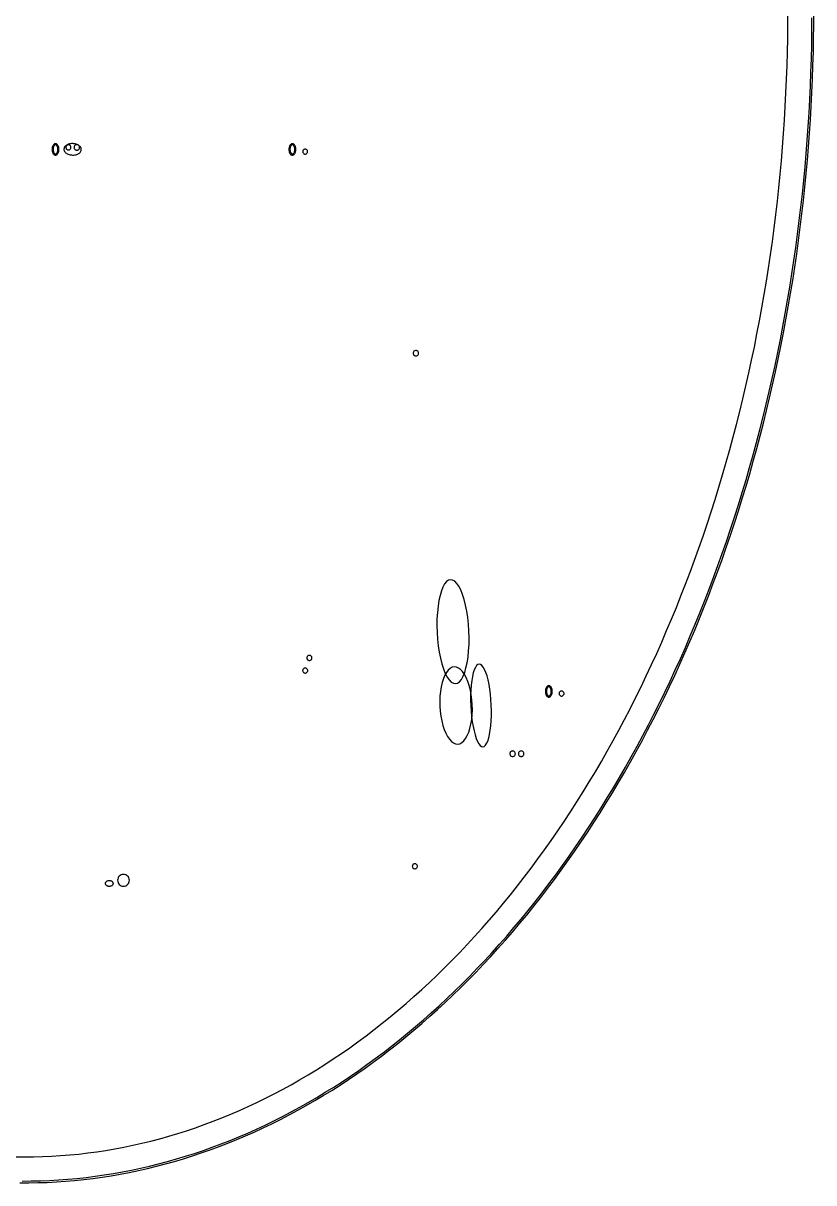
# Model space of a CAD drawing. Extents: x -1 to 217, y -22 to 302.
# Drawn here: x 107.7 to 217.1, y -22.3 to 138 of the extents above; entities that cross this region are included whole.
import ezdxf

# ---------------------------------------------------------------- set-up
doc = ezdxf.new("R2010")
doc.units = 0

msp = doc.modelspace()

# ---------------------------------------------------------------- linework, layer by layer
at = {"layer": 'CIRCLES'}
for p, q in [((113.64, 120.89), (113.63, 120.82)), ((113.63, 120.82), (113.64, 120.75)), ((113.66, 120.95), (113.64, 120.89)), ((113.64, 120.75), (113.66, 120.68)), ((113.69, 121.02), (113.66, 120.95)), ((113.66, 120.68), (113.69, 120.62)), ((113.73, 121.07), (113.69, 121.02)), ((113.69, 120.62), (113.73, 120.57)), ((113.79, 121.11), (113.73, 121.07)), ((113.73, 120.57), (113.79, 120.53)), ((113.85, 121.14), (113.79, 121.11)), ((113.79, 120.53), (113.85, 120.49)), ((113.91, 121.16), (113.85, 121.14)), ((113.85, 120.49), (113.91, 120.47)), ((113.98, 121.17), (113.91, 121.16)), ((113.91, 120.47), (113.98, 120.47)), ((114.05, 121.16), (113.98, 121.17)), ((113.98, 120.47), (114.05, 120.47)), ((114.12, 121.14), (114.05, 121.16)), ((114.05, 120.47), (114.12, 120.49)), ((114.18, 121.11), (114.12, 121.14)), ((114.12, 120.49), (114.18, 120.53)), ((114.23, 121.07), (114.18, 121.11)), ((114.18, 120.53), (114.23, 120.57)), ((114.28, 121.02), (114.23, 121.07)), ((114.23, 120.57), (114.28, 120.62)), ((114.31, 120.95), (114.28, 121.02)), ((114.28, 120.62), (114.31, 120.68)), ((114.33, 120.89), (114.31, 120.95)), ((114.31, 120.68), (114.33, 120.75)), ((114.33, 120.82), (114.33, 120.89)), ((114.33, 120.75), (114.33, 120.82)), ((114.79, 120.94), (114.77, 120.87)), ((114.77, 120.87), (114.77, 120.8)), ((114.77, 120.8), (114.77, 120.72)), ((114.77, 120.72), (114.79, 120.65)), ((114.83, 121.01), (114.79, 120.94)), ((114.79, 120.65), (114.83, 120.59)), ((114.88, 121.07), (114.83, 121.01)), ((114.83, 120.59), (114.88, 120.53)), ((114.93, 121.12), (114.88, 121.07)), ((114.88, 120.53), (114.93, 120.48)), ((115, 121.15), (114.93, 121.12)), ((114.93, 120.48), (115, 120.45)), ((115.07, 121.17), (115, 121.15)), ((115, 120.45), (115.07, 120.42)), ((115.15, 121.18), (115.07, 121.17)), ((115.07, 120.42), (115.15, 120.42)), ((115.22, 121.17), (115.15, 121.18)), ((115.15, 120.42), (115.22, 120.42)), ((115.29, 121.15), (115.22, 121.17)), ((115.22, 120.42), (115.29, 120.45)), ((115.36, 121.12), (115.29, 121.15)), ((115.29, 120.45), (115.36, 120.48)), ((115.42, 121.07), (115.36, 121.12)), ((115.36, 120.48), (115.42, 120.53)), ((115.46, 121.01), (115.42, 121.07)), ((115.42, 120.53), (115.46, 120.59)), ((115.5, 120.94), (115.46, 121.01)), ((115.46, 120.59), (115.5, 120.65)), ((115.52, 120.87), (115.5, 120.94)), ((115.5, 120.65), (115.52, 120.72)), ((115.53, 120.8), (115.52, 120.87)), ((115.52, 120.72), (115.53, 120.8)), ((146.41, 120.36), (146.39, 120.29)), ((146.39, 120.29), (146.39, 120.23)), ((146.44, 120.42), (146.41, 120.36)), ((146.49, 120.47), (146.44, 120.42)), ((146.54, 120.51), (146.49, 120.47)), ((146.6, 120.54), (146.54, 120.51)), ((146.66, 120.56), (146.6, 120.54)), ((146.73, 120.57), (146.66, 120.56)), ((146.79, 120.56), (146.73, 120.57)), ((146.86, 120.54), (146.79, 120.56)), ((146.92, 120.51), (146.86, 120.54)), ((146.97, 120.47), (146.92, 120.51)), ((147.01, 120.42), (146.97, 120.47)), ((147.04, 120.36), (147.01, 120.42)), ((147.06, 120.29), (147.04, 120.36)), ((147.07, 120.23), (147.06, 120.29)), ((146.39, 120.23), (146.39, 120.16)), ((146.39, 120.16), (146.41, 120.1)), ((146.41, 120.1), (146.44, 120.04)), ((146.44, 120.04), (146.49, 119.99)), ((146.49, 119.99), (146.54, 119.94)), ((146.54, 119.94), (146.6, 119.91)), ((146.6, 119.91), (146.66, 119.89)), ((146.66, 119.89), (146.73, 119.89)), ((146.73, 119.89), (146.79, 119.89)), ((146.79, 119.89), (146.86, 119.91)), ((146.86, 119.91), (146.92, 119.94)), ((146.92, 119.94), (146.97, 119.99)), ((146.97, 119.99), (147.01, 120.04)), ((147.01, 120.04), (147.04, 120.1)), ((147.04, 120.1), (147.06, 120.16)), ((147.06, 120.16), (147.07, 120.23)), ((161.68, 92.42), (161.67, 92.35)), ((161.67, 92.35), (161.68, 92.28)), ((161.7, 92.5), (161.68, 92.42)), ((161.68, 92.28), (161.7, 92.2)), ((161.73, 92.56), (161.7, 92.5)), ((161.7, 92.2), (161.73, 92.14)), ((161.78, 92.62), (161.73, 92.56)), ((161.73, 92.14), (161.78, 92.08)), ((161.84, 92.67), (161.78, 92.62)), ((161.78, 92.08), (161.84, 92.03)), ((161.91, 92.7), (161.84, 92.67)), ((161.84, 92.03), (161.91, 92)), ((161.98, 92.72), (161.91, 92.7)), ((161.91, 92), (161.98, 91.98)), ((162.05, 92.73), (161.98, 92.72)), ((161.98, 91.98), (162.05, 91.97)), ((162.13, 92.72), (162.05, 92.73)), ((162.05, 91.97), (162.13, 91.98)), ((162.2, 92.7), (162.13, 92.72)), ((162.13, 91.98), (162.2, 92)), ((162.26, 92.67), (162.2, 92.7)), ((162.2, 92), (162.26, 92.03)), ((162.32, 92.62), (162.26, 92.67)), ((162.26, 92.03), (162.32, 92.08)), ((162.37, 92.56), (162.32, 92.62)), ((162.32, 92.08), (162.37, 92.14)), ((162.4, 92.5), (162.37, 92.56)), ((162.37, 92.14), (162.4, 92.2)), ((162.43, 92.42), (162.4, 92.5)), ((162.4, 92.2), (162.43, 92.28)), ((162.43, 92.35), (162.43, 92.42)), ((162.43, 92.28), (162.43, 92.35)), ((146.99, 50.36), (146.97, 50.3)), ((146.97, 50.3), (146.97, 50.23)), ((146.97, 50.23), (146.97, 50.16)), ((146.97, 50.16), (146.99, 50.09)), ((147.03, 50.42), (146.99, 50.36)), ((146.99, 50.09), (147.03, 50.03)), ((147.07, 50.48), (147.03, 50.42)), ((147.03, 50.03), (147.07, 49.98)), ((147.12, 50.52), (147.07, 50.48)), ((147.07, 49.98), (147.12, 49.94)), ((147.19, 50.55), (147.12, 50.52)), ((147.12, 49.94), (147.19, 49.9)), ((147.25, 50.57), (147.19, 50.55)), ((147.19, 49.9), (147.25, 49.88)), ((147.32, 50.58), (147.25, 50.57)), ((147.25, 49.88), (147.32, 49.88)), ((147.39, 50.57), (147.32, 50.58)), ((147.32, 49.88), (147.39, 49.88)), ((147.45, 50.55), (147.39, 50.57)), ((147.39, 49.88), (147.45, 49.9)), ((147.52, 50.52), (147.45, 50.55)), ((147.45, 49.9), (147.52, 49.94)), ((147.57, 50.48), (147.52, 50.52)), ((147.52, 49.94), (147.57, 49.98)), ((147.61, 50.42), (147.57, 50.48)), ((147.57, 49.98), (147.61, 50.03)), ((147.65, 50.36), (147.61, 50.42)), ((147.61, 50.03), (147.65, 50.09)), ((147.67, 50.3), (147.65, 50.36)), ((147.65, 50.09), (147.67, 50.16)), ((147.67, 50.23), (147.67, 50.3)), ((147.67, 50.16), (147.67, 50.23)), ((146.39, 48.55), (146.38, 48.48)), ((146.38, 48.48), (146.39, 48.41)), ((146.41, 48.61), (146.39, 48.55)), ((146.39, 48.41), (146.41, 48.35)), ((146.44, 48.68), (146.41, 48.61)), ((146.41, 48.35), (146.44, 48.28)), ((146.49, 48.73), (146.44, 48.68)), ((146.44, 48.28), (146.49, 48.23)), ((146.54, 48.77), (146.49, 48.73)), ((146.49, 48.23), (146.54, 48.19)), ((146.6, 48.81), (146.54, 48.77)), ((146.54, 48.19), (146.6, 48.15)), ((146.67, 48.83), (146.6, 48.81)), ((146.6, 48.15), (146.67, 48.13)), ((146.74, 48.83), (146.67, 48.83)), ((146.67, 48.13), (146.74, 48.13)), ((146.8, 48.83), (146.74, 48.83)), ((146.74, 48.13), (146.8, 48.13)), ((146.87, 48.81), (146.8, 48.83)), ((146.8, 48.13), (146.87, 48.15)), ((146.93, 48.77), (146.87, 48.81)), ((146.87, 48.15), (146.93, 48.19)), ((146.98, 48.73), (146.93, 48.77)), ((146.93, 48.19), (146.98, 48.23)), ((147.03, 48.68), (146.98, 48.73)), ((146.98, 48.23), (147.03, 48.28)), ((147.06, 48.61), (147.03, 48.68)), ((147.03, 48.28), (147.06, 48.35)), ((147.08, 48.55), (147.06, 48.61)), ((147.06, 48.35), (147.08, 48.41)), ((147.09, 48.48), (147.08, 48.55)), ((147.08, 48.41), (147.09, 48.48)), ((181.87, 45.36), (181.86, 45.3)), ((181.86, 45.3), (181.87, 45.23)), ((181.89, 45.43), (181.87, 45.36)), ((181.87, 45.23), (181.89, 45.17)), ((181.92, 45.49), (181.89, 45.43)), ((181.89, 45.17), (181.92, 45.11)), ((181.96, 45.54), (181.92, 45.49)), ((181.92, 45.11), (181.96, 45.06)), ((182.01, 45.58), (181.96, 45.54)), ((181.96, 45.06), (182.01, 45.01)), ((182.07, 45.61), (182.01, 45.58)), ((182.01, 45.01), (182.07, 44.98)), ((182.14, 45.63), (182.07, 45.61)), ((182.07, 44.98), (182.14, 44.96)), ((182.2, 45.64), (182.14, 45.63)), ((182.14, 44.96), (182.2, 44.96)), ((182.27, 45.63), (182.2, 45.64)), ((182.2, 44.96), (182.27, 44.96)), ((182.33, 45.61), (182.27, 45.63)), ((182.27, 44.96), (182.33, 44.98)), ((182.39, 45.58), (182.33, 45.61)), ((182.33, 44.98), (182.39, 45.01)), ((182.44, 45.54), (182.39, 45.58)), ((182.39, 45.01), (182.44, 45.06)), ((182.49, 45.49), (182.44, 45.54)), ((182.44, 45.06), (182.49, 45.11)), ((182.52, 45.43), (182.49, 45.49)), ((182.49, 45.11), (182.52, 45.17)), ((182.54, 45.36), (182.52, 45.43)), ((182.52, 45.17), (182.54, 45.23)), ((182.54, 45.3), (182.54, 45.36)), ((182.54, 45.23), (182.54, 45.3)), ((175.06, 37.05), (175.05, 36.98)), ((175.05, 36.98), (175.06, 36.9)), ((175.08, 37.12), (175.06, 37.05)), ((175.06, 36.9), (175.08, 36.83)), ((175.11, 37.19), (175.08, 37.12)), ((175.16, 37.25), (175.11, 37.19)), ((175.22, 37.3), (175.16, 37.25)), ((175.28, 37.33), (175.22, 37.3)), ((175.35, 37.35), (175.28, 37.33)), ((175.43, 37.36), (175.35, 37.35)), ((175.5, 37.35), (175.43, 37.36)), ((175.58, 37.33), (175.5, 37.35)), ((175.64, 37.3), (175.58, 37.33)), ((175.7, 37.25), (175.64, 37.3)), ((175.75, 37.19), (175.7, 37.25)), ((175.78, 37.12), (175.75, 37.19)), ((175.8, 37.05), (175.78, 37.12)), ((175.78, 36.83), (175.8, 36.9)), ((175.81, 36.98), (175.8, 37.05)), ((175.8, 36.9), (175.81, 36.98)), ((176.24, 37.05), (176.23, 36.98)), ((176.23, 36.98), (176.24, 36.9)), ((176.26, 37.12), (176.24, 37.05)), ((176.24, 36.9), (176.26, 36.83)), ((176.3, 37.19), (176.26, 37.12)), ((176.34, 37.25), (176.3, 37.19)), ((176.4, 37.3), (176.34, 37.25)), ((176.47, 37.33), (176.4, 37.3)), ((176.54, 37.35), (176.47, 37.33)), ((176.61, 37.36), (176.54, 37.35)), ((176.69, 37.35), (176.61, 37.36)), ((176.76, 37.33), (176.69, 37.35)), ((176.83, 37.3), (176.76, 37.33)), ((176.88, 37.25), (176.83, 37.3)), ((176.93, 37.19), (176.88, 37.25)), ((176.97, 37.12), (176.93, 37.19)), ((176.99, 37.05), (176.97, 37.12)), ((176.97, 36.83), (176.99, 36.9)), ((177, 36.98), (176.99, 37.05)), ((176.99, 36.9), (177, 36.98)), ((175.08, 36.83), (175.11, 36.77)), ((175.11, 36.77), (175.16, 36.71)), ((175.16, 36.71), (175.22, 36.66)), ((175.22, 36.66), (175.28, 36.63)), ((175.28, 36.63), (175.35, 36.6)), ((175.35, 36.6), (175.43, 36.6)), ((175.43, 36.6), (175.5, 36.6)), ((175.5, 36.6), (175.58, 36.63)), ((175.58, 36.63), (175.64, 36.66)), ((175.64, 36.66), (175.7, 36.71)), ((175.7, 36.71), (175.75, 36.77)), ((175.75, 36.77), (175.78, 36.83)), ((176.26, 36.83), (176.3, 36.77)), ((176.3, 36.77), (176.34, 36.71)), ((176.34, 36.71), (176.4, 36.66)), ((176.4, 36.66), (176.47, 36.63)), ((176.47, 36.63), (176.54, 36.6)), ((176.54, 36.6), (176.61, 36.6)), ((176.61, 36.6), (176.69, 36.6)), ((176.69, 36.6), (176.76, 36.63)), ((176.76, 36.63), (176.83, 36.66)), ((176.83, 36.66), (176.88, 36.71)), ((176.88, 36.71), (176.93, 36.77)), ((176.93, 36.77), (176.97, 36.83)), ((161.56, 21.49), (161.55, 21.42)), ((161.55, 21.42), (161.56, 21.35)), ((161.58, 21.56), (161.56, 21.49)), ((161.56, 21.35), (161.58, 21.29)), ((161.61, 21.62), (161.58, 21.56)), ((161.58, 21.29), (161.61, 21.22)), ((161.65, 21.67), (161.61, 21.62)), ((161.61, 21.22), (161.65, 21.17)), ((161.71, 21.71), (161.65, 21.67)), ((161.65, 21.17), (161.71, 21.13)), ((161.77, 21.75), (161.71, 21.71)), ((161.71, 21.13), (161.77, 21.1)), ((161.84, 21.77), (161.77, 21.75)), ((161.77, 21.1), (161.84, 21.08)), ((161.9, 21.77), (161.84, 21.77)), ((161.84, 21.08), (161.9, 21.07)), ((161.97, 21.77), (161.9, 21.77)), ((161.9, 21.07), (161.97, 21.08)), ((162.04, 21.75), (161.97, 21.77)), ((161.97, 21.08), (162.04, 21.1)), ((162.1, 21.71), (162.04, 21.75)), ((162.04, 21.1), (162.1, 21.13)), ((162.15, 21.67), (162.1, 21.71)), ((162.1, 21.13), (162.15, 21.17)), ((162.2, 21.62), (162.15, 21.67)), ((162.15, 21.17), (162.2, 21.22)), ((162.23, 21.56), (162.2, 21.62)), ((162.2, 21.22), (162.23, 21.29)), ((162.25, 21.49), (162.23, 21.56)), ((162.23, 21.29), (162.25, 21.35)), ((162.26, 21.42), (162.25, 21.49)), ((162.25, 21.35), (162.26, 21.42)), ((120.8, 19.64), (120.78, 19.48)), ((120.78, 19.48), (120.8, 19.32)), ((120.85, 19.8), (120.8, 19.64)), ((120.8, 19.32), (120.85, 19.17)), ((120.92, 19.94), (120.85, 19.8)), ((121.02, 20.06), (120.92, 19.94)), ((121.15, 20.16), (121.02, 20.06)), ((121.29, 20.24), (121.15, 20.16)), ((121.44, 20.28), (121.29, 20.24)), ((121.6, 20.3), (121.44, 20.28)), ((121.76, 20.28), (121.6, 20.3)), ((121.92, 20.24), (121.76, 20.28)), ((122.06, 20.16), (121.92, 20.24)), ((122.18, 20.06), (122.06, 20.16)), ((122.28, 19.94), (122.18, 20.06)), ((122.36, 19.8), (122.28, 19.94)), ((122.41, 19.64), (122.36, 19.8)), ((122.36, 19.17), (122.41, 19.32)), ((122.42, 19.48), (122.41, 19.64)), ((122.41, 19.32), (122.42, 19.48)), ((120.85, 19.17), (120.92, 19.03)), ((120.92, 19.03), (121.02, 18.9)), ((121.02, 18.9), (121.15, 18.8)), ((121.15, 18.8), (121.29, 18.73)), ((121.29, 18.73), (121.44, 18.68)), ((121.44, 18.68), (121.6, 18.66)), ((121.6, 18.66), (121.76, 18.68)), ((121.76, 18.68), (121.92, 18.73)), ((121.92, 18.73), (122.06, 18.8)), ((122.06, 18.8), (122.18, 18.9)), ((122.18, 18.9), (122.28, 19.03)), ((122.28, 19.03), (122.36, 19.17))]:
    msp.add_line(p, q, dxfattribs=at)
at = {"layer": 'ELLIPSES'}
for p, q in [((213.51, 137.76), (213.51, 139.64)), ((217.09, 137.76), (217.1, 139.64)), ((216.83, 136.82), (216.84, 138.7)), ((213.48, 135.87), (213.51, 137.76)), ((216.8, 134.94), (216.83, 136.82)), ((217.07, 135.88), (217.09, 137.76)), ((213.45, 133.99), (213.48, 135.87)), ((216.76, 133.06), (216.8, 134.94)), ((217.03, 134.01), (217.07, 135.88)), ((213.39, 132.11), (213.45, 133.99)), ((216.98, 132.13), (217.03, 134.01)), ((213.33, 130.22), (213.39, 132.11)), ((216.7, 131.19), (216.76, 133.06)), ((216.91, 130.25), (216.98, 132.13)), ((213.24, 128.34), (213.33, 130.22)), ((216.62, 129.31), (216.7, 131.19)), ((216.83, 128.38), (216.91, 130.25)), ((213.15, 126.46), (213.24, 128.34)), ((216.54, 127.44), (216.62, 129.31)), ((216.74, 126.51), (216.83, 128.38)), ((216.43, 125.57), (216.54, 127.44)), ((213.03, 124.59), (213.15, 126.46)), ((216.32, 123.7), (216.43, 125.57)), ((216.63, 124.64), (216.74, 126.51)), ((212.91, 122.71), (213.03, 124.59)), ((216.18, 121.83), (216.32, 123.7)), ((216.5, 122.77), (216.63, 124.64)), ((212.76, 120.84), (212.91, 122.71)), ((216.36, 120.9), (216.5, 122.77)), ((111.72, 120.63), (111.71, 120.53)), ((111.71, 120.53), (111.72, 120.43)), ((111.73, 120.73), (111.72, 120.63)), ((111.72, 120.43), (111.73, 120.32)), ((111.75, 120.83), (111.73, 120.73)), ((111.73, 120.32), (111.75, 120.23)), ((111.78, 120.92), (111.75, 120.83)), ((111.82, 121.01), (111.78, 120.92)), ((111.86, 121.09), (111.82, 121.01)), ((111.91, 121.16), (111.86, 121.09)), ((111.87, 120.7), (111.86, 120.62)), ((111.86, 120.62), (111.86, 120.53)), ((111.86, 120.53), (111.86, 120.45)), ((111.86, 120.45), (111.87, 120.37)), ((111.89, 120.78), (111.87, 120.7)), ((111.87, 120.37), (111.89, 120.29)), ((111.9, 120.85), (111.89, 120.78)), ((111.89, 120.29), (111.91, 120.22)), ((111.93, 120.92), (111.9, 120.85)), ((111.96, 121.21), (111.91, 121.16)), ((111.96, 120.98), (111.93, 120.92)), ((112.02, 121.26), (111.96, 121.21)), ((111.99, 121.04), (111.96, 120.98)), ((112.03, 121.08), (111.99, 121.04)), ((112.08, 121.29), (112.02, 121.26)), ((112.07, 121.12), (112.03, 121.08)), ((112.11, 121.15), (112.07, 121.12)), ((112.14, 121.31), (112.08, 121.29)), ((112.15, 121.16), (112.11, 121.15)), ((112.2, 121.32), (112.14, 121.31)), ((112.2, 121.17), (112.15, 121.16)), ((112.26, 121.31), (112.2, 121.32)), ((112.24, 121.16), (112.2, 121.17)), ((112.28, 121.15), (112.24, 121.16)), ((112.33, 121.29), (112.26, 121.31)), ((112.33, 121.12), (112.28, 121.15)), ((112.39, 121.26), (112.33, 121.29)), ((112.36, 121.08), (112.33, 121.12)), ((112.4, 121.04), (112.36, 121.08)), ((112.44, 121.21), (112.39, 121.26)), ((112.44, 120.98), (112.4, 121.04)), ((112.49, 121.15), (112.44, 121.21)), ((112.47, 120.92), (112.44, 120.98)), ((112.49, 120.85), (112.47, 120.92)), ((112.54, 121.08), (112.49, 121.15)), ((112.51, 120.78), (112.49, 120.85)), ((112.49, 120.22), (112.51, 120.3)), ((112.52, 120.7), (112.51, 120.78)), ((112.51, 120.3), (112.53, 120.37)), ((112.53, 120.62), (112.52, 120.7)), ((112.54, 120.54), (112.53, 120.62)), ((112.53, 120.45), (112.54, 120.54)), ((112.53, 120.37), (112.53, 120.45)), ((112.58, 121.01), (112.54, 121.08)), ((112.62, 120.92), (112.58, 121.01)), ((112.64, 120.83), (112.62, 120.92)), ((112.66, 120.73), (112.64, 120.83)), ((112.64, 120.22), (112.66, 120.32)), ((112.67, 120.63), (112.66, 120.73)), ((112.66, 120.32), (112.67, 120.42)), ((112.68, 120.52), (112.67, 120.63)), ((112.67, 120.42), (112.68, 120.52)), ((113.38, 120.67), (113.36, 120.57)), ((113.36, 120.57), (113.37, 120.46)), ((113.37, 120.46), (113.4, 120.36)), ((113.41, 120.77), (113.38, 120.67)), ((113.4, 120.36), (113.45, 120.26)), ((113.46, 120.87), (113.41, 120.77)), ((113.45, 120.26), (113.52, 120.17)), ((113.54, 120.96), (113.46, 120.87)), ((113.63, 121.04), (113.54, 120.96)), ((113.73, 121.12), (113.63, 121.04)), ((113.85, 121.18), (113.73, 121.12)), ((113.98, 121.24), (113.85, 121.18)), ((114.13, 121.28), (113.98, 121.24)), ((114.28, 121.31), (114.13, 121.28)), ((114.43, 121.33), (114.28, 121.31)), ((114.59, 121.33), (114.43, 121.33)), ((114.74, 121.32), (114.59, 121.33)), ((114.9, 121.29), (114.74, 121.32)), ((115.05, 121.26), (114.9, 121.29)), ((115.19, 121.21), (115.05, 121.26)), ((115.31, 121.15), (115.19, 121.21)), ((115.43, 121.08), (115.31, 121.15)), ((115.53, 120.99), (115.43, 121.08)), ((115.62, 120.91), (115.53, 120.99)), ((115.68, 120.81), (115.62, 120.91)), ((115.67, 120.21), (115.72, 120.3)), ((115.73, 120.71), (115.68, 120.81)), ((115.72, 120.3), (115.76, 120.4)), ((115.76, 120.61), (115.73, 120.71)), ((115.77, 120.51), (115.76, 120.61)), ((115.76, 120.4), (115.77, 120.51)), ((144.49, 120.63), (144.48, 120.53)), ((144.48, 120.53), (144.48, 120.43)), ((144.48, 120.43), (144.5, 120.32)), ((144.5, 120.73), (144.49, 120.63)), ((144.52, 120.83), (144.5, 120.73)), ((144.5, 120.32), (144.51, 120.23)), ((144.55, 120.92), (144.52, 120.83)), ((144.58, 121.01), (144.55, 120.92)), ((144.63, 121.09), (144.58, 121.01)), ((144.67, 121.16), (144.63, 121.09)), ((144.64, 120.7), (144.63, 120.62)), ((144.63, 120.62), (144.63, 120.53)), ((144.63, 120.53), (144.63, 120.45)), ((144.63, 120.45), (144.64, 120.37)), ((144.65, 120.78), (144.64, 120.7)), ((144.64, 120.37), (144.65, 120.29)), ((144.67, 120.85), (144.65, 120.78)), ((144.65, 120.29), (144.67, 120.22)), ((144.73, 121.21), (144.67, 121.16)), ((144.69, 120.92), (144.67, 120.85)), ((144.72, 120.98), (144.69, 120.92)), ((144.76, 121.04), (144.72, 120.98)), ((144.78, 121.26), (144.73, 121.21)), ((144.79, 121.08), (144.76, 121.04)), ((144.84, 121.29), (144.78, 121.26)), ((144.83, 121.12), (144.79, 121.08)), ((144.87, 121.15), (144.83, 121.12)), ((144.9, 121.31), (144.84, 121.29)), ((144.92, 121.16), (144.87, 121.15)), ((144.97, 121.32), (144.9, 121.31)), ((144.96, 121.17), (144.92, 121.16)), ((145.01, 121.16), (144.96, 121.17)), ((145.03, 121.31), (144.97, 121.32)), ((145.05, 121.15), (145.01, 121.16)), ((145.09, 121.29), (145.03, 121.31)), ((145.09, 121.12), (145.05, 121.15)), ((145.15, 121.26), (145.09, 121.29)), ((145.13, 121.08), (145.09, 121.12)), ((145.17, 121.04), (145.13, 121.08)), ((145.21, 121.21), (145.15, 121.26)), ((145.2, 120.98), (145.17, 121.04)), ((145.23, 120.92), (145.2, 120.98)), ((145.26, 121.15), (145.21, 121.21)), ((145.26, 120.85), (145.23, 120.92)), ((145.31, 121.08), (145.26, 121.15)), ((145.28, 120.78), (145.26, 120.85)), ((145.26, 120.22), (145.28, 120.3)), ((145.29, 120.7), (145.28, 120.78)), ((145.28, 120.3), (145.29, 120.37)), ((145.3, 120.62), (145.29, 120.7)), ((145.29, 120.37), (145.3, 120.45)), ((145.3, 120.54), (145.3, 120.62)), ((145.3, 120.45), (145.3, 120.54)), ((145.35, 121.01), (145.31, 121.08)), ((145.38, 120.92), (145.35, 121.01)), ((145.41, 120.83), (145.38, 120.92)), ((145.4, 120.22), (145.43, 120.32)), ((145.43, 120.73), (145.41, 120.83)), ((145.44, 120.63), (145.43, 120.73)), ((145.43, 120.32), (145.44, 120.42)), ((145.44, 120.52), (145.44, 120.63)), ((145.44, 120.42), (145.44, 120.52)), ((212.61, 118.97), (212.76, 120.84)), ((216.04, 119.96), (216.18, 121.83)), ((216.21, 119.04), (216.36, 120.9)), ((111.75, 120.23), (111.78, 120.13)), ((111.78, 120.13), (111.81, 120.05)), ((111.81, 120.05), (111.85, 119.97)), ((111.85, 119.97), (111.9, 119.9)), ((111.9, 119.9), (111.95, 119.84)), ((111.91, 120.22), (111.93, 120.15)), ((111.93, 120.15), (111.96, 120.09)), ((111.95, 119.84), (112.01, 119.8)), ((111.96, 120.09), (112, 120.03)), ((112, 120.03), (112.03, 119.99)), ((112.01, 119.8), (112.07, 119.76)), ((112.03, 119.99), (112.07, 119.95)), ((112.07, 119.95), (112.12, 119.92)), ((112.07, 119.76), (112.13, 119.74)), ((112.12, 119.92), (112.16, 119.91)), ((112.13, 119.74), (112.19, 119.73)), ((112.16, 119.91), (112.2, 119.9)), ((112.19, 119.73), (112.25, 119.74)), ((112.2, 119.9), (112.25, 119.91)), ((112.25, 119.91), (112.29, 119.93)), ((112.25, 119.74), (112.31, 119.76)), ((112.29, 119.93), (112.33, 119.95)), ((112.31, 119.76), (112.37, 119.79)), ((112.33, 119.95), (112.37, 119.99)), ((112.37, 119.99), (112.41, 120.03)), ((112.37, 119.79), (112.43, 119.84)), ((112.41, 120.03), (112.44, 120.09)), ((112.43, 119.84), (112.48, 119.9)), ((112.44, 120.09), (112.47, 120.15)), ((112.47, 120.15), (112.49, 120.22)), ((112.48, 119.9), (112.53, 119.96)), ((112.53, 119.96), (112.57, 120.04)), ((112.57, 120.04), (112.61, 120.13)), ((112.61, 120.13), (112.64, 120.22)), ((113.52, 120.17), (113.6, 120.08)), ((113.6, 120.08), (113.7, 120)), ((113.7, 120), (113.82, 119.93)), ((113.82, 119.93), (113.95, 119.87)), ((113.95, 119.87), (114.09, 119.82)), ((114.09, 119.82), (114.24, 119.78)), ((114.24, 119.78), (114.39, 119.76)), ((114.39, 119.76), (114.55, 119.74)), ((114.55, 119.74), (114.7, 119.75)), ((114.7, 119.75), (114.86, 119.76)), ((114.86, 119.76), (115.01, 119.79)), ((115.01, 119.79), (115.15, 119.84)), ((115.15, 119.84), (115.28, 119.89)), ((115.28, 119.89), (115.4, 119.95)), ((115.4, 119.95), (115.51, 120.03)), ((115.51, 120.03), (115.6, 120.11)), ((115.6, 120.11), (115.67, 120.21)), ((144.51, 120.23), (144.54, 120.13)), ((144.54, 120.13), (144.58, 120.05)), ((144.58, 120.05), (144.62, 119.97)), ((144.62, 119.97), (144.66, 119.9)), ((144.66, 119.9), (144.72, 119.84)), ((144.67, 120.22), (144.7, 120.15)), ((144.7, 120.15), (144.73, 120.09)), ((144.72, 119.84), (144.77, 119.8)), ((144.73, 120.09), (144.76, 120.03)), ((144.76, 120.03), (144.8, 119.99)), ((144.77, 119.8), (144.83, 119.76)), ((144.8, 119.99), (144.84, 119.95)), ((144.83, 119.76), (144.89, 119.74)), ((144.84, 119.95), (144.88, 119.92)), ((144.88, 119.92), (144.92, 119.91)), ((144.89, 119.74), (144.96, 119.73)), ((144.92, 119.91), (144.97, 119.9)), ((144.96, 119.73), (145.02, 119.74)), ((144.97, 119.9), (145.01, 119.91)), ((145.01, 119.91), (145.06, 119.93)), ((145.02, 119.74), (145.08, 119.76)), ((145.06, 119.93), (145.1, 119.95)), ((145.08, 119.76), (145.14, 119.79)), ((145.1, 119.95), (145.14, 119.99)), ((145.14, 119.99), (145.17, 120.03)), ((145.14, 119.79), (145.2, 119.84)), ((145.17, 120.03), (145.21, 120.09)), ((145.2, 119.84), (145.25, 119.9)), ((145.21, 120.09), (145.24, 120.15)), ((145.24, 120.15), (145.26, 120.22)), ((145.25, 119.9), (145.3, 119.96)), ((145.3, 119.96), (145.34, 120.04)), ((145.34, 120.04), (145.38, 120.13)), ((145.38, 120.13), (145.4, 120.22)), ((212.44, 117.1), (212.61, 118.97)), ((215.88, 118.1), (216.04, 119.96)), ((216.04, 117.18), (216.21, 119.04)), ((212.25, 115.23), (212.44, 117.1)), ((215.7, 116.24), (215.88, 118.1)), ((215.86, 115.32), (216.04, 117.18)), ((215.51, 114.38), (215.7, 116.24)), ((212.05, 113.37), (212.25, 115.23)), ((215.31, 112.53), (215.51, 114.38)), ((215.66, 113.46), (215.86, 115.32)), ((211.83, 111.52), (212.05, 113.37)), ((215.09, 110.68), (215.31, 112.53)), ((215.45, 111.61), (215.66, 113.46)), ((211.6, 109.66), (211.83, 111.52)), ((214.85, 108.83), (215.09, 110.68)), ((215.22, 109.77), (215.45, 111.61)), ((211.36, 107.82), (211.6, 109.66)), ((214.98, 107.92), (215.22, 109.77)), ((211.1, 105.97), (211.36, 107.82)), ((214.6, 106.99), (214.85, 108.83)), ((214.73, 106.08), (214.98, 107.92)), ((210.82, 104.13), (211.1, 105.97)), ((214.34, 105.15), (214.6, 106.99)), ((214.46, 104.25), (214.73, 106.08)), ((214.06, 103.32), (214.34, 105.15)), ((214.17, 102.42), (214.46, 104.25)), ((210.53, 102.3), (210.82, 104.13)), ((213.77, 101.49), (214.06, 103.32)), ((210.23, 100.47), (210.53, 102.3)), ((213.47, 99.67), (213.77, 101.49)), ((213.88, 100.59), (214.17, 102.42)), ((209.91, 98.64), (210.23, 100.47)), ((213.15, 97.85), (213.47, 99.67)), ((213.56, 98.77), (213.88, 100.59)), ((209.58, 96.83), (209.91, 98.64)), ((212.81, 96.04), (213.15, 97.85)), ((213.24, 96.96), (213.56, 98.77)), ((209.23, 95.01), (209.58, 96.83)), ((212.9, 95.15), (213.24, 96.96)), ((208.87, 93.21), (209.23, 95.01)), ((212.47, 94.23), (212.81, 96.04)), ((212.54, 93.35), (212.9, 95.15)), ((208.49, 91.41), (208.87, 93.21)), ((212.1, 92.43), (212.47, 94.23)), ((212.17, 91.55), (212.54, 93.35)), ((208.1, 89.62), (208.49, 91.41)), ((211.73, 90.64), (212.1, 92.43)), ((211.79, 89.76), (212.17, 91.55)), ((211.34, 88.85), (211.73, 90.64)), ((207.7, 87.83), (208.1, 89.62)), ((210.93, 87.07), (211.34, 88.85)), ((211.39, 87.98), (211.79, 89.76)), ((207.28, 86.05), (207.7, 87.83)), ((210.51, 85.3), (210.93, 87.07)), ((210.98, 86.2), (211.39, 87.98)), ((206.85, 84.28), (207.28, 86.05)), ((210.08, 83.54), (210.51, 85.3)), ((210.56, 84.43), (210.98, 86.2)), ((206.4, 82.52), (206.85, 84.28)), ((209.64, 81.78), (210.08, 83.54)), ((210.12, 82.67), (210.56, 84.43)), ((205.94, 80.77), (206.4, 82.52)), ((209.18, 80.03), (209.64, 81.78)), ((209.67, 80.92), (210.12, 82.67)), ((205.47, 79.02), (205.94, 80.77)), ((209.2, 79.17), (209.67, 80.92)), ((204.98, 77.28), (205.47, 79.02)), ((208.7, 78.29), (209.18, 80.03)), ((208.72, 77.43), (209.2, 79.17)), ((204.48, 75.56), (204.98, 77.28)), ((208.22, 76.55), (208.7, 78.29)), ((208.23, 75.7), (208.72, 77.43)), ((203.96, 73.84), (204.48, 75.56)), ((207.72, 74.83), (208.22, 76.55)), ((207.72, 73.98), (208.23, 75.7)), ((203.44, 72.13), (203.96, 73.84)), ((207.2, 73.11), (207.72, 74.83)), ((207.2, 72.27), (207.72, 73.98)), ((206.67, 71.4), (207.2, 73.11)), ((206.67, 70.57), (207.2, 72.27)), ((202.89, 70.43), (203.44, 72.13)), ((206.12, 68.87), (206.67, 70.57)), ((206.13, 69.7), (206.67, 71.4)), ((202.34, 68.74), (202.89, 70.43)), ((205.58, 68.02), (206.13, 69.7)), ((201.77, 67.06), (202.34, 68.74)), ((205.01, 66.34), (205.58, 68.02)), ((205.56, 67.19), (206.12, 68.87)), ((201.18, 65.38), (201.77, 67.06)), ((204.43, 64.67), (205.01, 66.34)), ((204.99, 65.51), (205.56, 67.19)), ((200.59, 63.73), (201.18, 65.38)), ((203.84, 63.01), (204.43, 64.67)), ((204.4, 63.85), (204.99, 65.51)), ((199.98, 62.08), (200.59, 63.73)), ((203.23, 61.36), (203.84, 63.01)), ((203.81, 62.2), (204.4, 63.85)), ((166.56, 60.97), (166.28, 60.77)), ((166.84, 61.04), (166.56, 60.97)), ((167.13, 60.99), (166.84, 61.04)), ((167.42, 60.82), (167.13, 60.99)), ((199.36, 60.44), (199.98, 62.08)), ((202.62, 59.72), (203.23, 61.36)), ((203.19, 60.55), (203.81, 62.2)), ((165.57, 59.49), (165.39, 58.86)), ((165.79, 60.03), (165.57, 59.49)), ((166.03, 60.45), (165.79, 60.03)), ((166.28, 60.77), (166.03, 60.45)), ((167.71, 60.53), (167.42, 60.82)), ((167.99, 60.13), (167.71, 60.53)), ((168.25, 59.62), (167.99, 60.13)), ((168.5, 59.01), (168.25, 59.62)), ((198.72, 58.81), (199.36, 60.44)), ((201.98, 58.09), (202.62, 59.72)), ((202.57, 58.92), (203.19, 60.55)), ((165.23, 58.15), (165.11, 57.36)), ((165.39, 58.86), (165.23, 58.15)), ((168.72, 58.31), (168.5, 59.01)), ((168.92, 57.54), (168.72, 58.31)), ((198.08, 57.2), (198.72, 58.81)), ((201.34, 56.48), (201.98, 58.09)), ((201.93, 57.3), (202.57, 58.92)), ((165.02, 56.51), (164.97, 55.61)), ((165.11, 57.36), (165.02, 56.51)), ((169.09, 56.7), (168.92, 57.54)), ((169.22, 55.82), (169.09, 56.7)), ((197.41, 55.59), (198.08, 57.2)), ((200.68, 54.87), (201.34, 56.48)), ((201.28, 55.68), (201.93, 57.3)), ((164.97, 55.61), (164.96, 54.69)), ((164.96, 54.69), (164.99, 53.75)), ((169.32, 54.9), (169.22, 55.82)), ((169.38, 53.96), (169.32, 54.9)), ((196.74, 54), (197.41, 55.59)), ((200.01, 53.28), (200.68, 54.87)), ((200.62, 54.08), (201.28, 55.68)), ((164.99, 53.75), (165.05, 52.81)), ((169.41, 53.02), (169.38, 53.96)), ((169.4, 52.1), (169.41, 53.02)), ((196.06, 52.42), (196.74, 54)), ((199.33, 51.69), (200.01, 53.28)), ((199.95, 52.5), (200.62, 54.08)), ((165.05, 52.81), (165.15, 51.89)), ((165.15, 51.89), (165.29, 51.01)), ((169.35, 51.2), (169.4, 52.1)), ((195.36, 50.85), (196.06, 52.42)), ((198.64, 50.12), (199.33, 51.69)), ((199.26, 50.92), (199.95, 52.5)), ((165.29, 51.01), (165.45, 50.17)), ((165.45, 50.17), (165.65, 49.4)), ((169.14, 49.57), (169.26, 50.35)), ((169.26, 50.35), (169.35, 51.2)), ((194.65, 49.3), (195.36, 50.85)), ((197.93, 48.56), (198.64, 50.12)), ((198.56, 49.35), (199.26, 50.92)), ((165.65, 49.4), (165.87, 48.7)), ((165.87, 48.7), (166.12, 48.09)), ((166.28, 48.23), (166.05, 47.83)), ((166.53, 48.55), (166.28, 48.23)), ((166.8, 48.78), (166.53, 48.55)), ((167.08, 48.93), (166.8, 48.78)), ((167.37, 48.99), (167.08, 48.93)), ((167.66, 48.96), (167.37, 48.99)), ((167.96, 48.83), (167.66, 48.96)), ((168.24, 48.62), (167.96, 48.83)), ((168.52, 48.33), (168.24, 48.62)), ((168.78, 47.95), (168.52, 48.33)), ((168.58, 47.69), (168.8, 48.22)), ((168.8, 48.22), (168.98, 48.85)), ((168.98, 48.85), (169.14, 49.57)), ((169.99, 48.15), (169.88, 47.66)), ((170.13, 48.58), (169.99, 48.15)), ((170.28, 48.92), (170.13, 48.58)), ((170.45, 49.16), (170.28, 48.92)), ((170.62, 49.32), (170.45, 49.16)), ((170.81, 49.37), (170.62, 49.32)), ((170.99, 49.33), (170.81, 49.37)), ((171.18, 49.2), (170.99, 49.33)), ((171.37, 48.96), (171.18, 49.2)), ((171.55, 48.64), (171.37, 48.96)), ((171.73, 48.23), (171.55, 48.64)), ((171.89, 47.74), (171.73, 48.23)), ((193.92, 47.76), (194.65, 49.3)), ((197.21, 47.02), (197.93, 48.56)), ((197.85, 47.8), (198.56, 49.35)), ((165.68, 46.82), (165.55, 46.24)), ((165.85, 47.36), (165.68, 46.82)), ((166.05, 47.83), (165.85, 47.36)), ((166.12, 48.09), (166.38, 47.58)), ((166.38, 47.58), (166.66, 47.18)), ((166.66, 47.18), (166.95, 46.89)), ((166.95, 46.89), (167.24, 46.72)), ((167.24, 46.72), (167.53, 46.67)), ((167.53, 46.67), (167.81, 46.75)), ((167.81, 46.75), (168.09, 46.94)), ((168.09, 46.94), (168.35, 47.26)), ((168.35, 47.26), (168.58, 47.69)), ((169.02, 47.5), (168.78, 47.95)), ((169.24, 46.98), (169.02, 47.5)), ((169.43, 46.41), (169.24, 46.98)), ((169.78, 47.09), (169.7, 46.46)), ((169.88, 47.66), (169.78, 47.09)), ((172.03, 47.19), (171.89, 47.74)), ((172.17, 46.57), (172.03, 47.19)), ((172.28, 45.9), (172.17, 46.57)), ((193.19, 46.23), (193.92, 47.76)), ((196.48, 45.49), (197.21, 47.02)), ((197.12, 46.26), (197.85, 47.8)), ((165.38, 44.94), (165.35, 44.25)), ((165.45, 45.6), (165.38, 44.94)), ((165.55, 46.24), (165.45, 45.6)), ((169.59, 45.79), (169.43, 46.41)), ((169.71, 45.13), (169.59, 45.79)), ((169.65, 45.79), (169.62, 45.08)), ((169.62, 45.08), (169.62, 44.34)), ((169.7, 46.46), (169.65, 45.79)), ((169.8, 44.45), (169.71, 45.13)), ((172.37, 45.2), (172.28, 45.9)), ((172.44, 44.47), (172.37, 45.2)), ((179.97, 45.8), (179.96, 45.7)), ((179.96, 45.7), (179.96, 45.6)), ((179.96, 45.6), (179.96, 45.5)), ((179.96, 45.5), (179.97, 45.39)), ((179.99, 45.9), (179.97, 45.8)), ((179.97, 45.39), (179.99, 45.3)), ((180.02, 45.99), (179.99, 45.9)), ((179.99, 45.3), (180.02, 45.2)), ((180.06, 46.08), (180.02, 45.99)), ((180.02, 45.2), (180.05, 45.12)), ((180.05, 45.12), (180.09, 45.04)), ((180.1, 46.16), (180.06, 46.08)), ((180.09, 45.04), (180.14, 44.97)), ((180.15, 46.23), (180.1, 46.16)), ((180.11, 45.77), (180.1, 45.69)), ((180.1, 45.69), (180.1, 45.6)), ((180.1, 45.6), (180.11, 45.52)), ((180.13, 45.85), (180.11, 45.77)), ((180.11, 45.52), (180.11, 45.44)), ((180.11, 45.44), (180.13, 45.36)), ((180.15, 45.92), (180.13, 45.85)), ((180.13, 45.36), (180.15, 45.29)), ((180.14, 44.97), (180.19, 44.91)), ((180.2, 46.28), (180.15, 46.23)), ((180.17, 45.99), (180.15, 45.92)), ((180.15, 45.29), (180.17, 45.22)), ((180.2, 46.05), (180.17, 45.99)), ((180.17, 45.22), (180.2, 45.16)), ((180.19, 44.91), (180.25, 44.87)), ((180.26, 46.33), (180.2, 46.28)), ((180.23, 46.11), (180.2, 46.05)), ((180.2, 45.16), (180.24, 45.1)), ((180.27, 46.15), (180.23, 46.11)), ((180.24, 45.1), (180.27, 45.06)), ((180.32, 46.36), (180.26, 46.33)), ((180.31, 46.19), (180.27, 46.15)), ((180.27, 45.06), (180.31, 45.02)), ((180.35, 46.22), (180.31, 46.19)), ((180.31, 45.02), (180.36, 44.99)), ((180.38, 46.38), (180.32, 46.36)), ((180.39, 46.23), (180.35, 46.22)), ((180.36, 44.99), (180.4, 44.98)), ((180.44, 46.39), (180.38, 46.38)), ((180.44, 46.24), (180.39, 46.23)), ((180.4, 44.98), (180.44, 44.97)), ((180.51, 46.38), (180.44, 46.39)), ((180.48, 46.23), (180.44, 46.24)), ((180.44, 44.97), (180.49, 44.98)), ((180.52, 46.22), (180.48, 46.23)), ((180.49, 44.98), (180.53, 45)), ((180.57, 46.36), (180.51, 46.38)), ((180.57, 46.19), (180.52, 46.22)), ((180.53, 45), (180.57, 45.02)), ((180.63, 46.33), (180.57, 46.36)), ((180.61, 46.15), (180.57, 46.19)), ((180.57, 45.02), (180.61, 45.06)), ((180.64, 46.11), (180.61, 46.15)), ((180.61, 45.06), (180.65, 45.1)), ((180.62, 44.86), (180.67, 44.91)), ((180.68, 46.28), (180.63, 46.33)), ((180.68, 46.05), (180.64, 46.11)), ((180.65, 45.1), (180.68, 45.16)), ((180.67, 44.91), (180.73, 44.97)), ((180.74, 46.22), (180.68, 46.28)), ((180.71, 45.99), (180.68, 46.05)), ((180.68, 45.16), (180.71, 45.22)), ((180.73, 45.92), (180.71, 45.99)), ((180.71, 45.22), (180.74, 45.29)), ((180.75, 45.85), (180.73, 45.92)), ((180.73, 44.97), (180.77, 45.03)), ((180.78, 46.15), (180.74, 46.22)), ((180.74, 45.29), (180.75, 45.37)), ((180.77, 45.77), (180.75, 45.85)), ((180.75, 45.37), (180.77, 45.44)), ((180.78, 45.69), (180.77, 45.77)), ((180.77, 45.44), (180.78, 45.52)), ((180.77, 45.03), (180.82, 45.11)), ((180.82, 46.08), (180.78, 46.15)), ((180.78, 45.61), (180.78, 45.69)), ((180.78, 45.52), (180.78, 45.61)), ((180.86, 45.99), (180.82, 46.08)), ((180.82, 45.11), (180.85, 45.2)), ((180.85, 45.2), (180.88, 45.29)), ((180.88, 45.9), (180.86, 45.99)), ((180.9, 45.8), (180.88, 45.9)), ((180.88, 45.29), (180.9, 45.39)), ((180.92, 45.7), (180.9, 45.8)), ((180.9, 45.39), (180.91, 45.49)), ((180.91, 45.49), (180.92, 45.59)), ((180.92, 45.59), (180.92, 45.7)), ((192.44, 44.71), (193.19, 46.23)), ((195.74, 43.96), (196.48, 45.49)), ((196.39, 44.73), (197.12, 46.26)), ((165.35, 44.25), (165.37, 43.55)), ((165.37, 43.55), (165.42, 42.86)), ((169.62, 44.34), (169.64, 43.59)), ((169.64, 43.59), (169.68, 42.85)), ((169.85, 43.75), (169.8, 44.45)), ((169.86, 43.05), (169.85, 43.75)), ((172.48, 43.72), (172.44, 44.47)), ((172.5, 42.97), (172.48, 43.72)), ((180.25, 44.87), (180.31, 44.83)), ((180.31, 44.83), (180.37, 44.81)), ((180.37, 44.81), (180.43, 44.8)), ((180.43, 44.8), (180.49, 44.81)), ((180.49, 44.81), (180.56, 44.83)), ((180.56, 44.83), (180.62, 44.86)), ((191.68, 43.21), (192.44, 44.71)), ((194.98, 42.46), (195.74, 43.96)), ((195.64, 43.22), (196.39, 44.73)), ((165.42, 42.86), (165.5, 42.18)), ((165.5, 42.18), (165.63, 41.52)), ((169.66, 41.07), (169.77, 41.7)), ((169.68, 42.85), (169.75, 42.12)), ((169.75, 42.12), (169.84, 41.41)), ((169.77, 41.7), (169.83, 42.37)), ((169.83, 42.37), (169.86, 43.05)), ((172.47, 41.53), (172.5, 42.24)), ((172.5, 42.24), (172.5, 42.97)), ((190.13, 40.25), (190.91, 41.72)), ((190.91, 41.72), (191.68, 43.21)), ((194.11, 40.22), (194.88, 41.71)), ((194.22, 40.96), (194.98, 42.46)), ((194.88, 41.71), (195.64, 43.22)), ((165.63, 41.52), (165.78, 40.9)), ((165.78, 40.9), (165.97, 40.32)), ((165.97, 40.32), (166.19, 39.81)), ((169.36, 39.95), (169.53, 40.48)), ((169.53, 40.48), (169.66, 41.07)), ((169.84, 41.41), (169.96, 40.74)), ((169.96, 40.74), (170.09, 40.13)), ((170.09, 40.13), (170.24, 39.57)), ((172.25, 39.66), (172.34, 40.23)), ((172.34, 40.23), (172.42, 40.85)), ((172.42, 40.85), (172.47, 41.53)), ((189.33, 38.79), (190.13, 40.25)), ((193.33, 38.75), (194.11, 40.22)), ((193.44, 39.48), (194.22, 40.96)), ((166.19, 39.81), (166.43, 39.36)), ((166.43, 39.36), (166.69, 38.98)), ((166.69, 38.98), (166.97, 38.68)), ((166.97, 38.68), (167.25, 38.47)), ((168.13, 38.37), (168.41, 38.52)), ((168.41, 38.52), (168.68, 38.76)), ((168.68, 38.76), (168.93, 39.08)), ((168.93, 39.08), (169.16, 39.48)), ((169.16, 39.48), (169.36, 39.95)), ((170.24, 39.57), (170.4, 39.08)), ((170.4, 39.08), (170.57, 38.68)), ((170.57, 38.68), (170.75, 38.35)), ((171.84, 38.4), (171.99, 38.74)), ((171.99, 38.74), (172.13, 39.16)), ((172.13, 39.16), (172.25, 39.66)), ((188.53, 37.34), (189.33, 38.79)), ((192.53, 37.29), (193.33, 38.75)), ((192.65, 38.01), (193.44, 39.48)), ((167.25, 38.47), (167.55, 38.35)), ((167.55, 38.35), (167.84, 38.31)), ((167.84, 38.31), (168.13, 38.37)), ((170.75, 38.35), (170.94, 38.12)), ((170.94, 38.12), (171.13, 37.98)), ((171.13, 37.98), (171.32, 37.94)), ((171.32, 37.94), (171.5, 38)), ((171.5, 38), (171.68, 38.15)), ((171.68, 38.15), (171.84, 38.4)), ((187.71, 35.91), (188.53, 37.34)), ((191.73, 35.84), (192.53, 37.29)), ((191.85, 36.56), (192.65, 38.01)), ((186.88, 34.49), (187.71, 35.91)), ((190.91, 34.4), (191.73, 35.84)), ((191.04, 35.12), (191.85, 36.56)), ((186.04, 33.09), (186.88, 34.49)), ((189.38, 32.28), (190.21, 33.69)), ((190.08, 32.98), (190.91, 34.4)), ((190.21, 33.69), (191.04, 35.12)), ((185.19, 31.7), (186.04, 33.09)), ((188.53, 30.88), (189.38, 32.28)), ((189.24, 31.58), (190.08, 32.98)), ((184.33, 30.33), (185.19, 31.7)), ((187.68, 29.5), (188.53, 30.88)), ((188.39, 30.19), (189.24, 31.58)), ((182.57, 27.63), (183.45, 28.97)), ((183.45, 28.97), (184.33, 30.33)), ((186.81, 28.13), (187.68, 29.5)), ((187.53, 28.81), (188.39, 30.19)), ((181.68, 26.31), (182.57, 27.63)), ((185.78, 26.1), (186.66, 27.45)), ((185.93, 26.78), (186.81, 28.13)), ((186.66, 27.45), (187.53, 28.81)), ((180.77, 25), (181.68, 26.31)), ((184.88, 24.77), (185.78, 26.1)), ((185.04, 25.44), (185.93, 26.78)), ((179.86, 23.7), (180.77, 25)), ((183.24, 22.81), (184.15, 24.12)), ((183.98, 23.45), (184.88, 24.77)), ((184.15, 24.12), (185.04, 25.44)), ((178.93, 22.43), (179.86, 23.7)), ((182.32, 21.52), (183.24, 22.81)), ((183.07, 22.15), (183.98, 23.45)), ((177.05, 19.93), (178, 21.17)), ((178, 21.17), (178.93, 22.43)), ((181.21, 19.6), (182.15, 20.87)), ((181.39, 20.24), (182.32, 21.52)), ((182.15, 20.87), (183.07, 22.15)), ((119.19, 19.28), (119.15, 19.24)), ((119.24, 19.32), (119.19, 19.28)), ((119.29, 19.35), (119.24, 19.32)), ((119.35, 19.38), (119.29, 19.35)), ((119.42, 19.4), (119.35, 19.38)), ((119.49, 19.42), (119.42, 19.4)), ((119.56, 19.43), (119.49, 19.42)), ((119.63, 19.43), (119.56, 19.43)), ((119.71, 19.43), (119.63, 19.43)), ((119.78, 19.42), (119.71, 19.43)), ((119.85, 19.4), (119.78, 19.42)), ((119.91, 19.38), (119.85, 19.4)), ((119.98, 19.36), (119.91, 19.38)), ((120.03, 19.32), (119.98, 19.36)), ((120.08, 19.29), (120.03, 19.32)), ((120.12, 19.24), (120.08, 19.29)), ((120.15, 19.2), (120.12, 19.24)), ((176.1, 18.7), (177.05, 19.93)), ((180.27, 18.34), (181.21, 19.6)), ((180.45, 18.98), (181.39, 20.24)), ((119.09, 19.15), (119.08, 19.1)), ((119.08, 19.1), (119.08, 19.05)), ((119.08, 19.05), (119.08, 19)), ((119.08, 19), (119.1, 18.95)), ((119.12, 19.19), (119.09, 19.15)), ((119.1, 18.95), (119.12, 18.9)), ((119.15, 19.24), (119.12, 19.19)), ((119.12, 18.9), (119.15, 18.86)), ((119.15, 18.86), (119.19, 18.82)), ((119.19, 18.82), (119.24, 18.78)), ((119.24, 18.78), (119.3, 18.75)), ((119.3, 18.75), (119.36, 18.72)), ((119.36, 18.72), (119.42, 18.7)), ((119.42, 18.7), (119.49, 18.68)), ((119.49, 18.68), (119.57, 18.67)), ((119.57, 18.67), (119.64, 18.67)), ((119.64, 18.67), (119.71, 18.67)), ((119.71, 18.67), (119.78, 18.68)), ((119.78, 18.68), (119.85, 18.7)), ((119.85, 18.7), (119.92, 18.72)), ((119.92, 18.72), (119.98, 18.75)), ((119.98, 18.75), (120.03, 18.78)), ((120.03, 18.78), (120.08, 18.82)), ((120.08, 18.82), (120.12, 18.86)), ((120.12, 18.86), (120.16, 18.91)), ((120.18, 19.15), (120.15, 19.2)), ((120.16, 18.91), (120.18, 18.96)), ((120.19, 19.1), (120.18, 19.15)), ((120.18, 18.96), (120.19, 19.01)), ((120.2, 19.05), (120.19, 19.1)), ((120.19, 19.01), (120.2, 19.05)), ((175.13, 17.49), (176.1, 18.7)), ((178.54, 16.52), (179.5, 17.74)), ((179.32, 17.11), (180.27, 18.34)), ((179.5, 17.74), (180.45, 18.98)), ((173.18, 15.12), (174.16, 16.3)), ((174.16, 16.3), (175.13, 17.49)), ((177.57, 15.31), (178.54, 16.52)), ((178.35, 15.89), (179.32, 17.11)), ((172.18, 13.97), (173.18, 15.12)), ((176.4, 13.5), (177.38, 14.68)), ((176.6, 14.11), (177.57, 15.31)), ((177.38, 14.68), (178.35, 15.89)), ((170.17, 11.71), (171.18, 12.83)), ((171.18, 12.83), (172.18, 13.97)), ((174.61, 11.78), (175.61, 12.94)), ((175.41, 12.33), (176.4, 13.5)), ((175.61, 12.94), (176.6, 14.11)), ((169.15, 10.61), (170.17, 11.71)), ((173.61, 10.64), (174.61, 11.78)), ((174.41, 11.18), (175.41, 12.33)), ((168.12, 9.52), (169.15, 10.61)), ((172.38, 8.92), (173.4, 10.04)), ((172.6, 9.51), (173.61, 10.64)), ((173.4, 10.04), (174.41, 11.18)), ((166.04, 7.41), (167.09, 8.46)), ((167.09, 8.46), (168.12, 9.52)), ((170.54, 7.32), (171.57, 8.4)), ((171.36, 7.82), (172.38, 8.92)), ((171.57, 8.4), (172.6, 9.51)), ((164.99, 6.38), (166.04, 7.41)), ((169.28, 5.68), (170.32, 6.74)), ((169.5, 6.24), (170.54, 7.32)), ((170.32, 6.74), (171.36, 7.82)), ((162.86, 4.38), (163.93, 5.37)), ((163.93, 5.37), (164.99, 6.38)), ((167.4, 4.16), (168.45, 5.19)), ((168.23, 4.63), (169.28, 5.68)), ((168.45, 5.19), (169.5, 6.24)), ((160.69, 2.46), (161.78, 3.41)), ((161.78, 3.41), (162.86, 4.38)), ((166.1, 2.59), (167.17, 3.6)), ((166.33, 3.14), (167.4, 4.16)), ((167.17, 3.6), (168.23, 4.63)), ((159.6, 1.52), (160.69, 2.46)), ((164.18, 1.16), (165.26, 2.14)), ((165.03, 1.6), (166.1, 2.59)), ((165.26, 2.14), (166.33, 3.14)), ((157.4, -0.28), (158.5, 0.61)), ((158.5, 0.61), (159.6, 1.52)), ((162, -0.74), (163.1, 0.2)), ((162.86, -0.33), (163.95, 0.63)), ((163.1, 0.2), (164.18, 1.16)), ((163.95, 0.63), (165.03, 1.6)), ((155.16, -2.01), (156.28, -1.16)), ((156.28, -1.16), (157.4, -0.28)), ((160.65, -2.18), (161.76, -1.26)), ((160.9, -1.67), (162, -0.74)), ((161.76, -1.26), (162.86, -0.33)), ((152.9, -3.66), (154.03, -2.84)), ((154.03, -2.84), (155.16, -2.01)), ((158.42, -3.96), (159.54, -3.08)), ((158.67, -3.45), (159.79, -2.57)), ((159.54, -3.08), (160.65, -2.18)), ((159.79, -2.57), (160.9, -1.67)), ((150.61, -5.22), (151.76, -4.45)), ((151.76, -4.45), (152.9, -3.66)), ((156.42, -5.17), (157.55, -4.32)), ((157.3, -4.82), (158.42, -3.96)), ((157.55, -4.32), (158.67, -3.45)), ((148.3, -6.71), (149.46, -5.98)), ((149.46, -5.98), (150.61, -5.22)), ((154.14, -6.8), (155.28, -5.99)), ((155.03, -6.48), (156.16, -5.66)), ((155.28, -5.99), (156.42, -5.17)), ((156.16, -5.66), (157.3, -4.82)), ((145.97, -8.11), (147.14, -7.42)), ((147.14, -7.42), (148.3, -6.71)), ((151.84, -8.36), (152.99, -7.59)), ((152.73, -8.06), (153.88, -7.28)), ((152.99, -7.59), (154.14, -6.8)), ((153.88, -7.28), (155.03, -6.48)), ((142.43, -10.05), (143.61, -9.43)), ((143.61, -9.43), (144.79, -8.78)), ((144.79, -8.78), (145.97, -8.11)), ((149.24, -10.28), (150.41, -9.56)), ((149.51, -9.83), (150.68, -9.1)), ((150.41, -9.56), (151.57, -8.82)), ((150.68, -9.1), (151.84, -8.36)), ((151.57, -8.82), (152.73, -8.06)), ((140.04, -11.24), (141.24, -10.66)), ((141.24, -10.66), (142.43, -10.05)), ((146.89, -11.66), (148.07, -10.98)), ((147.16, -11.23), (148.34, -10.54)), ((148.07, -10.98), (149.24, -10.28)), ((148.34, -10.54), (149.51, -9.83)), ((136.43, -12.87), (137.64, -12.35)), ((137.64, -12.35), (138.84, -11.81)), ((138.84, -11.81), (140.04, -11.24)), ((143.6, -13.17), (144.79, -12.54)), ((144.51, -12.96), (145.7, -12.32)), ((144.79, -12.54), (145.98, -11.89)), ((145.7, -12.32), (146.89, -11.66)), ((145.98, -11.89), (147.16, -11.23)), ((131.56, -14.73), (132.78, -14.3)), ((132.78, -14.3), (134, -13.84)), ((134, -13.84), (135.22, -13.37)), ((135.22, -13.37), (136.43, -12.87)), ((139.99, -14.92), (141.2, -14.36)), ((140.91, -14.76), (142.12, -14.18)), ((141.2, -14.36), (142.4, -13.77)), ((142.12, -14.18), (143.32, -13.58)), ((142.4, -13.77), (143.6, -13.17)), ((143.32, -13.58), (144.51, -12.96)), ((126.64, -16.25), (127.87, -15.9)), ((127.87, -15.9), (129.11, -15.53)), ((129.11, -15.53), (130.33, -15.14)), ((130.33, -15.14), (131.56, -14.73)), ((136.34, -16.49), (137.56, -15.98)), ((137.27, -16.37), (138.49, -15.86)), ((137.56, -15.98), (138.78, -15.46)), ((138.49, -15.86), (139.7, -15.32)), ((138.78, -15.46), (139.99, -14.92)), ((139.7, -15.32), (140.91, -14.76)), ((120.42, -17.64), (121.67, -17.41)), ((121.67, -17.41), (122.91, -17.15)), ((122.91, -17.15), (124.16, -16.87)), ((124.16, -16.87), (125.4, -16.57)), ((125.4, -16.57), (126.64, -16.25)), ((132.66, -17.86), (133.89, -17.42)), ((133.6, -17.79), (134.82, -17.34)), ((133.89, -17.42), (135.12, -16.97)), ((134.82, -17.34), (136.05, -16.87)), ((135.12, -16.97), (136.34, -16.49)), ((136.05, -16.87), (137.27, -16.37)), ((106.63, -18.75), (107.88, -18.76)), ((107.88, -18.76), (109.14, -18.75)), ((109.14, -18.75), (110.4, -18.72)), ((110.4, -18.72), (111.65, -18.66)), ((111.65, -18.66), (112.91, -18.58)), ((112.91, -18.58), (114.16, -18.48)), ((114.16, -18.48), (115.42, -18.36)), ((115.42, -18.36), (116.67, -18.21)), ((116.67, -18.21), (117.92, -18.05)), ((117.92, -18.05), (119.17, -17.86)), ((119.17, -17.86), (120.42, -17.64)), ((127.71, -19.4), (128.95, -19.05)), ((128.65, -19.39), (129.89, -19.02)), ((128.95, -19.05), (130.19, -18.67)), ((129.89, -19.02), (131.13, -18.63)), ((130.19, -18.67), (131.43, -18.28)), ((131.13, -18.63), (132.36, -18.22)), ((131.43, -18.28), (132.66, -17.86)), ((132.36, -18.22), (133.6, -17.79)), ((120.2, -21.06), (121.45, -20.84)), ((121.45, -20.84), (122.71, -20.59)), ((122.4, -20.91), (123.66, -20.65)), ((122.71, -20.59), (123.96, -20.33)), ((123.66, -20.65), (124.91, -20.36)), ((123.96, -20.33), (125.21, -20.04)), ((124.91, -20.36), (126.16, -20.06)), ((125.21, -20.04), (126.46, -19.73)), ((126.16, -20.06), (127.4, -19.74)), ((126.46, -19.73), (127.71, -19.4)), ((127.4, -19.74), (128.65, -19.39)), ((107.25, -22.34), (108.52, -22.34)), ((107.57, -22.1), (108.84, -22.09)), ((108.52, -22.34), (109.79, -22.32)), ((108.84, -22.09), (110.1, -22.06)), ((109.79, -22.32), (111.05, -22.28)), ((110.1, -22.06), (111.37, -22.02)), ((111.05, -22.28), (112.32, -22.21)), ((111.37, -22.02), (112.63, -21.94)), ((112.32, -22.21), (113.58, -22.12)), ((112.63, -21.94), (113.89, -21.85)), ((113.58, -22.12), (114.84, -22.02)), ((113.89, -21.85), (115.16, -21.74)), ((114.84, -22.02), (116.11, -21.88)), ((115.16, -21.74), (116.42, -21.6)), ((116.11, -21.88), (117.37, -21.73)), ((116.42, -21.6), (117.68, -21.44)), ((117.37, -21.73), (118.63, -21.56)), ((117.68, -21.44), (118.94, -21.26)), ((118.63, -21.56), (119.89, -21.36)), ((118.94, -21.26), (120.2, -21.06)), ((119.89, -21.36), (121.15, -21.15)), ((121.15, -21.15), (122.4, -20.91))]:
    msp.add_line(p, q, dxfattribs=at)

doc.saveas('drawing.dxf')
